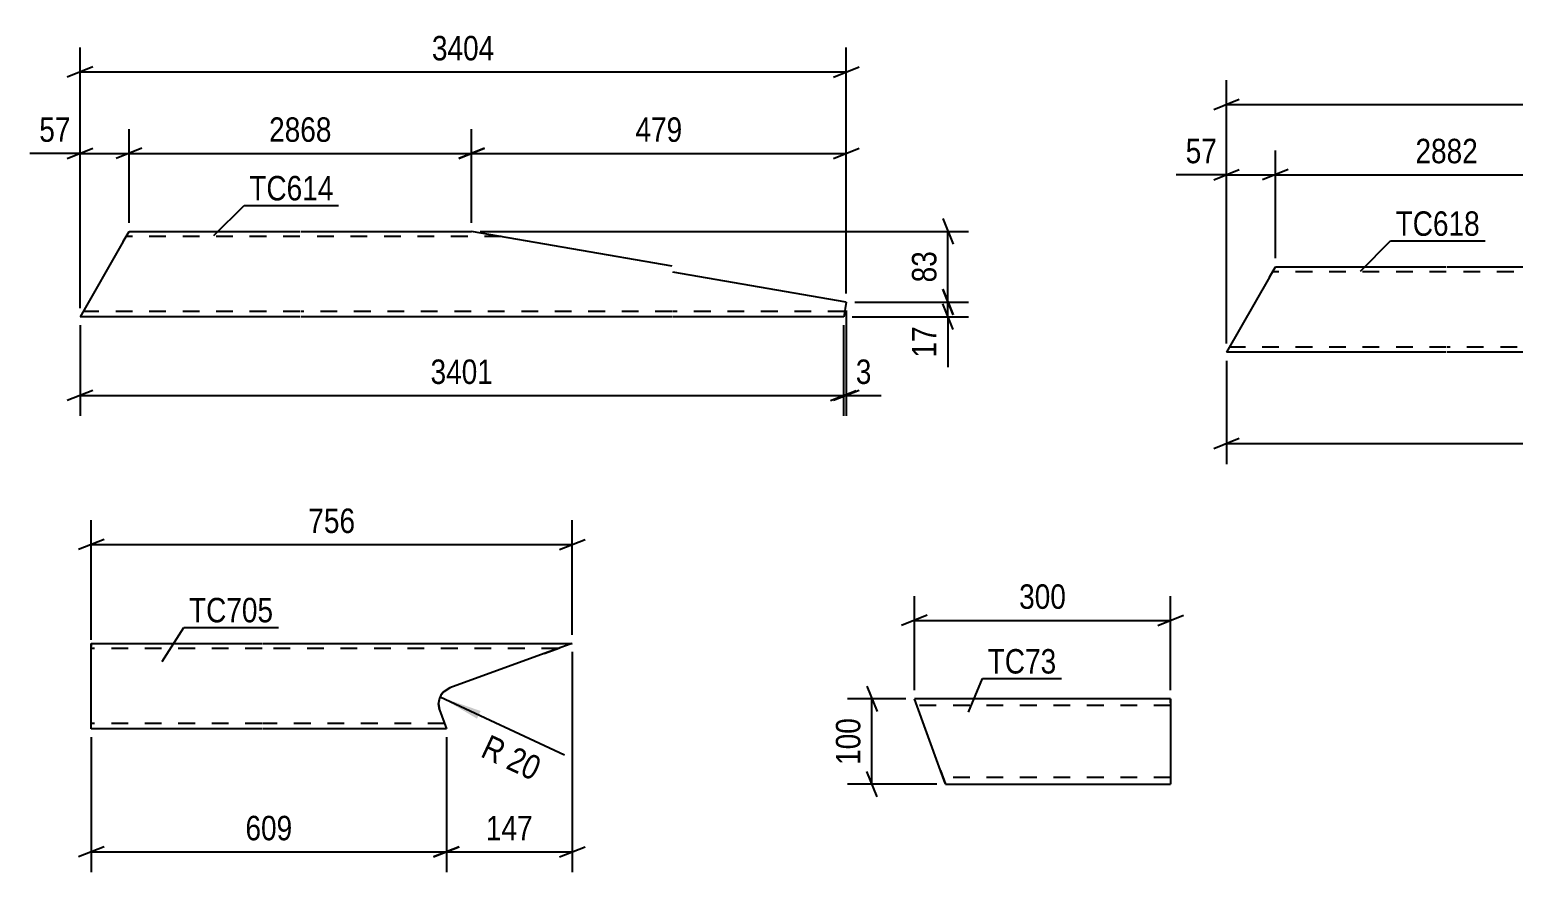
# Model space of a CAD drawing. Header units: millimetres. Extents: x 0 to 1189, y 0 to 841.
# Drawn here: x 872.4 to 1046.1, y 238.7 to 337.4 of the extents above; entities that cross this region are included whole.
import ezdxf

# ---------------------------------------------------------------- set-up
doc = ezdxf.new("R2010")
doc.units = ezdxf.units.MM
doc.linetypes.add('DXK_LINE_DOT2', pattern=[3.9198, 1.9599, -1.9599])
doc.styles.add('Arial Narrow', font='ARIALN.TTF', dxfattribs={"height": 0.2})

# ---------------------------------------------------------------- blocks, each defined once
blk = doc.blocks.new('Part-814734972-35260 - 35259')
at = {"color": 2, "linetype": 'Continuous'}
for p, q in [((883.38, 312.56), (884.06, 313.76)), ((884.06, 313.76), (904.06, 313.76)), ((904.16, 313.76), (924.16, 313.76)), ((947.63, 309.7), (924.16, 313.76)), ((883.38, 312.56), (878.33, 303.76)), ((968.03, 305.48), (947.73, 308.99)), ((968.03, 305.48), (967.73, 303.76)), ((904.06, 303.76), (878.33, 303.76)), ((947.63, 303.76), (904.16, 303.76)), ((967.73, 303.76), (947.73, 303.76))]:
    blk.add_line(p, q, dxfattribs=at)
at = {"color": 7, "linetype": 'DXK_LINE_DOT2'}
for p, q in [((904.06, 313.16), (883.72, 313.16)), ((883.86, 313.41), (884.06, 313.76)), ((927.63, 313.16), (904.16, 313.16)), ((904.06, 304.36), (878.68, 304.36)), ((947.63, 304.36), (904.16, 304.36)), ((967.84, 304.36), (947.73, 304.36))]:
    blk.add_line(p, q, dxfattribs=at)
blk = doc.blocks.new('Part-814734972-35269 - 35268')
at = {"color": 2, "linetype": 'Continuous'}
for p, q in [((879.63, 264.3), (879.63, 265.5)), ((879.63, 265.5), (899.63, 265.5)), ((879.63, 256.7), (879.63, 264.3)), ((899.73, 265.5), (935.95, 265.5)), ((932.65, 264.3), (921.61, 260.28)), ((935.7, 265.4), (932.65, 264.3)), ((935.95, 265.5), (935.7, 265.4)), ((920.94, 259.87), (921.61, 260.28)), ((920.42, 257.71), (920.3, 258.48)), ((920.42, 257.71), (921.22, 255.5)), ((879.63, 255.59), (879.63, 256.7)), ((879.63, 255.5), (879.63, 255.59)), ((899.63, 255.5), (879.63, 255.5)), ((921.22, 255.5), (899.73, 255.5))]:
    blk.add_line(p, q, dxfattribs=at)
at = {"color": 7, "linetype": 'DXK_LINE_DOT2'}
for p, q in [((879.63, 265.5), (879.63, 265.4)), ((879.63, 265.4), (879.63, 265.14)), ((899.63, 264.9), (879.63, 264.9)), ((934.3, 264.9), (899.73, 264.9)), ((932.65, 264.3), (934.98, 265.14)), ((921.61, 260.28), (920.94, 259.87)), ((921.61, 260.28), (920.94, 259.87)), ((920.94, 259.87), (921.61, 260.28)), ((920.3, 258.48), (920.42, 257.71)), ((920.3, 258.48), (920.42, 257.71)), ((920.42, 257.71), (920.3, 258.48)), ((879.63, 255.85), (879.63, 256.7)), ((899.63, 256.1), (879.63, 256.1)), ((921.01, 256.1), (899.73, 256.1))]:
    blk.add_line(p, q, dxfattribs=at)
at = {"color": 2, "linetype": 'Continuous'}
blk.add_arc((922.3, 258.4), 2, 132.5013, 177.5013, dxfattribs=at)
at = {"color": 7, "linetype": 'DXK_LINE_DOT2'}
blk.add_arc((922.3, 258.4), 2, 132.5013, 177.5013, dxfattribs=at)
blk.add_arc((922.3, 258.4), 2, 132.5013, 177.5013, dxfattribs=at)
blk.add_arc((922.3, 258.4), 2, 132.5013, 177.5013, dxfattribs=at)
blk = doc.blocks.new('Part-814734972-35286 - 35285')
at = {"color": 2, "linetype": 'Continuous'}
for p, q in [((1017.59, 308.41), (1018.28, 309.61)), ((1018.28, 309.61), (1038.28, 309.61)), ((1038.38, 309.61), (1058.38, 309.61)), ((1081.85, 305.55), (1058.38, 309.61)), ((1017.59, 308.41), (1012.55, 299.61)), ((1102.28, 301.54), (1081.95, 305.06)), ((1102.28, 301.54), (1101.95, 299.61)), ((1038.28, 299.61), (1012.55, 299.61)), ((1081.85, 299.61), (1038.38, 299.61)), ((1101.95, 299.61), (1081.95, 299.61))]:
    blk.add_line(p, q, dxfattribs=at)
at = {"color": 7, "linetype": 'DXK_LINE_DOT2'}
for p, q in [((1018.08, 309.25), (1018.28, 309.61)), ((1038.28, 309.01), (1017.94, 309.01)), ((1061.85, 309.01), (1038.38, 309.01)), ((1038.28, 300.21), (1012.89, 300.21)), ((1081.85, 300.21), (1038.38, 300.21)), ((1102.05, 300.21), (1081.95, 300.21))]:
    blk.add_line(p, q, dxfattribs=at)
blk = doc.blocks.new('Part-814734972-36538 - 36537')
at = {"color": 2, "linetype": 'Continuous'}
for p, q in [((979.07, 250.61), (976.01, 259.01)), ((1006.01, 259.01), (976.01, 259.01)), ((1006.01, 259.01), (1006.01, 249.01)), ((979.07, 250.61), (979.65, 249.01)), ((979.65, 249.01), (1006.01, 249.01))]:
    blk.add_line(p, q, dxfattribs=at)
at = {"color": 7, "linetype": 'DXK_LINE_DOT2'}
for p, q in [((1006.01, 258.54), (1006.01, 259.01)), ((1006.01, 258.21), (976.3, 258.21)), ((979.6, 249.13), (979.07, 250.61)), ((1006.01, 249.81), (979.36, 249.81))]:
    blk.add_line(p, q, dxfattribs=at)
blk = doc.blocks.new('StraightDimension-814734972-35655 - 35259')
at = {"color": 7, "linetype": 'Continuous'}
for p, q in [((884.06, 314.76), (884.06, 325.75)), ((924.16, 314.76), (924.16, 325.75)), ((885.56, 323.5), (882.56, 322.3)), ((922.66, 322.3), (925.66, 323.5)), ((884.06, 322.9), (924.16, 322.9))]:
    blk.add_line(p, q, dxfattribs=at)
at = {"color": 0}
blk.add_wipeout([(908.37, 323.65), (908.37, 327.85), (899.86, 327.85), (899.86, 323.65)], dxfattribs=at)
at = {"color": 3, "style": 'Arial Narrow'}
blk.add_text('2868', height=2.863, dxfattribs=at).set_placement((900.46, 324.25))
blk = doc.blocks.new('StraightDimension-814734972-35654 - 35259')
at = {"color": 7, "linetype": 'Continuous'}
for p, q in [((924.16, 314.76), (924.16, 325.75)), ((968.03, 306.48), (968.03, 325.75)), ((925.66, 323.5), (922.66, 322.3)), ((966.53, 322.3), (969.53, 323.5)), ((924.16, 322.9), (968.03, 322.9))]:
    blk.add_line(p, q, dxfattribs=at)
at = {"color": 0}
blk.add_wipeout([(949.44, 323.65), (949.44, 327.85), (942.75, 327.85), (942.75, 323.65)], dxfattribs=at)
at = {"color": 3, "style": 'Arial Narrow'}
blk.add_text('479', height=2.863, dxfattribs=at).set_placement((943.35, 324.25))
blk = doc.blocks.new('StraightDimension-814734972-35754 - 35259')
at = {"color": 7, "linetype": 'Continuous'}
for p, q in [((878.33, 302.76), (878.33, 292.14)), ((967.7, 302.76), (967.7, 292.14)), ((879.83, 295.14), (876.83, 293.94)), ((878.33, 294.54), (967.7, 294.54)), ((966.2, 293.94), (969.2, 295.14))]:
    blk.add_line(p, q, dxfattribs=at)
at = {"color": 0}
blk.add_wipeout([(927.27, 295.29), (927.27, 299.49), (918.76, 299.49), (918.76, 295.29)], dxfattribs=at)
at = {"color": 3, "style": 'Arial Narrow'}
blk.add_text('3401', height=2.863, dxfattribs=at).set_placement((919.36, 295.89))
blk = doc.blocks.new('StraightDimension-814734972-35656 - 35259')
at = {"color": 7, "linetype": 'Continuous'}
for p, q in [((878.33, 304.76), (878.33, 325.75)), ((884.06, 314.76), (884.06, 325.75)), ((876.83, 322.3), (879.83, 323.5)), ((885.56, 323.5), (882.56, 322.3)), ((878.33, 322.9), (884.06, 322.9))]:
    blk.add_line(p, q, dxfattribs=at)
at = {"color": 0}
blk.add_wipeout([(877.81, 323.65), (877.81, 327.85), (872.95, 327.85), (872.95, 323.65)], dxfattribs=at)
at = {"color": 7, "linetype": 'Continuous'}
blk.add_line((878.33, 322.9), (872.43, 322.9), dxfattribs=at)
blk.add_line((878.33, 322.9), (872.43, 322.9), dxfattribs=at)
at = {"color": 3, "style": 'Arial Narrow'}
blk.add_text('57', height=2.863, dxfattribs=at).set_placement((873.55, 324.25))
blk = doc.blocks.new('StraightDimension-814734972-35753 - 35259')
at = {"color": 7, "linetype": 'Continuous'}
for p, q in [((968.03, 304.48), (968.03, 292.14)), ((967.7, 302.76), (967.7, 292.14)), ((966.2, 293.94), (969.2, 295.14)), ((969.53, 295.14), (966.53, 293.94)), ((967.7, 294.54), (968.03, 294.54))]:
    blk.add_line(p, q, dxfattribs=at)
at = {"color": 0}
blk.add_wipeout([(971.58, 295.29), (971.58, 299.49), (968.55, 299.49), (968.55, 295.29)], dxfattribs=at)
at = {"color": 7, "linetype": 'Continuous'}
blk.add_line((968.03, 294.54), (972.11, 294.54), dxfattribs=at)
blk.add_line((968.03, 294.54), (972.11, 294.54), dxfattribs=at)
at = {"color": 3, "style": 'Arial Narrow'}
blk.add_text('3', height=2.86, dxfattribs=at).set_placement((969.15, 295.89))
blk = doc.blocks.new('StraightDimension-814734972-35780 - 35259')
at = {"color": 7, "linetype": 'Continuous'}
for p, q in [((979.33, 315.26), (980.53, 312.26)), ((925.16, 313.76), (982.33, 313.76)), ((979.93, 305.48), (979.93, 313.76)), ((980.53, 303.98), (979.33, 306.98)), ((969.03, 305.48), (982.33, 305.48))]:
    blk.add_line(p, q, dxfattribs=at)
at = {"color": 0}
blk.add_wipeout([(979.18, 312.05), (974.98, 312.05), (974.98, 307.19), (979.18, 307.19)], dxfattribs=at)
at = {"color": 3, "style": 'Arial Narrow'}
blk.add_text('83', height=2.863, rotation=90.0002, dxfattribs=at).set_placement((978.58, 307.79))
blk = doc.blocks.new('StraightDimension-814734972-35781 - 35259')
at = {"color": 7, "linetype": 'Continuous'}
for p, q in [((979.33, 306.98), (980.53, 303.98)), ((969.03, 305.48), (982.33, 305.48)), ((980.53, 302.26), (979.33, 305.26)), ((979.93, 303.76), (979.93, 305.48)), ((968.73, 303.76), (982.33, 303.76))]:
    blk.add_line(p, q, dxfattribs=at)
at = {"color": 0}
blk.add_wipeout([(979.18, 303.24), (974.98, 303.24), (974.98, 298.38), (979.18, 298.38)], dxfattribs=at)
at = {"color": 7, "linetype": 'Continuous'}
blk.add_line((979.93, 303.76), (979.93, 297.86), dxfattribs=at)
blk.add_line((979.93, 303.76), (979.93, 297.86), dxfattribs=at)
at = {"color": 3, "style": 'Arial Narrow'}
blk.add_text('17', height=2.863, rotation=90.0002, dxfattribs=at).set_placement((978.58, 298.98))
blk = doc.blocks.new('StraightDimension-814734972-35884 - 35259')
at = {"color": 7, "linetype": 'Continuous'}
for p, q in [((878.33, 304.76), (878.33, 335.29)), ((968.03, 306.48), (968.03, 335.29)), ((879.83, 333.04), (876.83, 331.84)), ((878.33, 332.44), (968.03, 332.44)), ((966.53, 331.84), (969.53, 333.04))]:
    blk.add_line(p, q, dxfattribs=at)
at = {"color": 0}
blk.add_wipeout([(927.44, 333.19), (927.44, 337.39), (918.92, 337.39), (918.92, 333.19)], dxfattribs=at)
at = {"color": 3, "style": 'Arial Narrow'}
blk.add_text('3404', height=2.863, dxfattribs=at).set_placement((919.52, 333.79))
blk = doc.blocks.new('StraightDimension-814734972-35981 - 35268')
at = {"color": 7, "linetype": 'Continuous'}
for p, q in [((879.63, 265.9), (879.63, 279.93)), ((935.95, 266.5), (935.95, 279.93)), ((881.13, 277.68), (878.13, 276.48)), ((879.63, 277.08), (935.95, 277.08)), ((934.45, 276.48), (937.45, 277.68))]:
    blk.add_line(p, q, dxfattribs=at)
at = {"color": 0}
blk.add_wipeout([(911.13, 277.83), (911.13, 282.03), (904.45, 282.03), (904.45, 277.83)], dxfattribs=at)
at = {"color": 3, "style": 'Arial Narrow'}
blk.add_text('756', height=2.863, dxfattribs=at).set_placement((905.05, 278.43))
blk = doc.blocks.new('StraightDimension-814734972-36006 - 35268')
at = {"color": 7, "linetype": 'Continuous'}
for p, q in [((935.95, 264.5), (935.95, 238.69)), ((921.22, 254.5), (921.22, 238.69)), ((922.72, 241.69), (919.72, 240.49)), ((934.45, 240.49), (937.45, 241.69)), ((921.22, 241.09), (935.95, 241.09))]:
    blk.add_line(p, q, dxfattribs=at)
at = {"color": 0}
blk.add_wipeout([(931.93, 241.84), (931.93, 246.04), (925.24, 246.04), (925.24, 241.84)], dxfattribs=at)
at = {"color": 3, "style": 'Arial Narrow'}
blk.add_text('147', height=2.863, dxfattribs=at).set_placement((925.84, 242.44))
blk = doc.blocks.new('StraightDimension-814734972-36007 - 35268')
at = {"color": 7, "linetype": 'Continuous'}
for p, q in [((879.63, 254.5), (879.63, 238.69)), ((921.22, 254.5), (921.22, 238.69)), ((881.13, 241.69), (878.13, 240.49)), ((919.72, 240.49), (922.72, 241.69)), ((879.63, 241.09), (921.22, 241.09))]:
    blk.add_line(p, q, dxfattribs=at)
at = {"color": 0}
blk.add_wipeout([(903.77, 241.84), (903.77, 246.04), (897.09, 246.04), (897.09, 241.84)], dxfattribs=at)
at = {"color": 3, "style": 'Arial Narrow'}
blk.add_text('609', height=2.863, dxfattribs=at).set_placement((897.69, 242.44))
blk = doc.blocks.new('RadiusDimension-814734972-36041 - 35268')
at = {"linetype": 'Continuous'}
blk.add_hatch(color=7, dxfattribs=at).paths.add_polyline_path([(924.8, 256.68), (920.48, 259.24), (925.23, 257.58)])
at = {"color": 7, "linetype": 'Continuous'}
blk.add_line((920.48, 259.24), (935.05, 252.45), dxfattribs=at)
blk.add_arc((922.3, 258.4), 2, 132.5013, 177.5013, dxfattribs=at)
at = {"color": 0}
blk.add_wipeout([(931.66, 248.57), (933.44, 252.38), (926.06, 255.82), (924.28, 252.01)], dxfattribs=at)
at = {"color": 3, "style": 'Arial Narrow'}
blk.add_text('R 20', height=2.863, rotation=-24.9981, dxfattribs=at).set_placement((925.08, 252.3))
blk = doc.blocks.new('StraightDimension-814734972-36494 - 35285')
at = {"color": 7, "linetype": 'Continuous'}
for p, q in [((1012.55, 300.61), (1012.55, 331.46)), ((1102.28, 302.54), (1102.28, 331.46)), ((1014.05, 329.21), (1011.05, 328.01)), ((1012.55, 328.61), (1102.28, 328.61)), ((1100.78, 328.01), (1103.78, 329.21))]:
    blk.add_line(p, q, dxfattribs=at)
at = {"color": 0}
blk.add_wipeout([(1061.67, 329.36), (1061.67, 333.56), (1053.16, 333.56), (1053.16, 329.36)], dxfattribs=at)
at = {"color": 3, "style": 'Arial Narrow'}
blk.add_text('3405', height=2.863, dxfattribs=at).set_placement((1053.76, 329.96))
blk = doc.blocks.new('StraightDimension-814734972-36287 - 35285')
at = {"color": 7, "linetype": 'Continuous'}
for p, q in [((1018.28, 310.61), (1018.28, 323.24)), ((1058.38, 310.61), (1058.38, 323.24)), ((1019.78, 320.99), (1016.78, 319.79)), ((1018.28, 320.39), (1058.38, 320.39)), ((1056.88, 319.79), (1059.88, 320.99))]:
    blk.add_line(p, q, dxfattribs=at)
at = {"color": 0}
blk.add_wipeout([(1042.58, 321.14), (1042.58, 325.34), (1034.07, 325.34), (1034.07, 321.14)], dxfattribs=at)
at = {"color": 3, "style": 'Arial Narrow'}
blk.add_text('2882', height=2.863, dxfattribs=at).set_placement((1034.67, 321.74))
blk = doc.blocks.new('StraightDimension-814734972-36288 - 35285')
at = {"color": 7, "linetype": 'Continuous'}
for p, q in [((1012.55, 300.61), (1012.55, 323.24)), ((1018.28, 310.61), (1018.28, 323.24)), ((1011.05, 319.79), (1014.05, 320.99)), ((1012.55, 320.39), (1018.28, 320.39)), ((1019.78, 320.99), (1016.78, 319.79))]:
    blk.add_line(p, q, dxfattribs=at)
at = {"color": 0}
blk.add_wipeout([(1012.03, 321.14), (1012.03, 325.34), (1007.17, 325.34), (1007.17, 321.14)], dxfattribs=at)
at = {"color": 7, "linetype": 'Continuous'}
blk.add_line((1012.55, 320.39), (1006.64, 320.39), dxfattribs=at)
blk.add_line((1012.55, 320.39), (1006.64, 320.39), dxfattribs=at)
at = {"color": 3, "style": 'Arial Narrow'}
blk.add_text('57', height=2.863, dxfattribs=at).set_placement((1007.77, 321.74))
blk = doc.blocks.new('StraightDimension-814734972-36509 - 35285')
at = {"color": 7, "linetype": 'Continuous'}
for p, q in [((1012.55, 298.61), (1012.55, 286.5)), ((1101.95, 298.61), (1101.95, 286.5)), ((1014.05, 289.5), (1011.05, 288.3)), ((1012.55, 288.9), (1101.95, 288.9)), ((1100.45, 288.3), (1103.45, 289.5))]:
    blk.add_line(p, q, dxfattribs=at)
at = {"color": 0}
blk.add_wipeout([(1061.5, 289.65), (1061.5, 293.85), (1052.99, 293.85), (1052.99, 289.65)], dxfattribs=at)
at = {"color": 3, "style": 'Arial Narrow'}
blk.add_text('3402', height=2.863, dxfattribs=at).set_placement((1053.59, 290.25))
blk = doc.blocks.new('StraightDimension-814734972-36594 - 36537')
at = {"color": 7, "linetype": 'Continuous'}
for p, q in [((975.01, 259.01), (968.18, 259.01)), ((970.43, 260.51), (971.63, 257.51)), ((971.03, 249.01), (971.03, 259.01)), ((971.63, 247.51), (970.43, 250.51)), ((978.65, 249.01), (968.18, 249.01))]:
    blk.add_line(p, q, dxfattribs=at)
at = {"color": 0}
blk.add_wipeout([(970.28, 257.36), (966.08, 257.36), (966.08, 250.67), (970.28, 250.67)], dxfattribs=at)
at = {"color": 3, "style": 'Arial Narrow'}
blk.add_text('100', height=2.863, rotation=90.0002, dxfattribs=at).set_placement((969.68, 251.27))
blk = doc.blocks.new('StraightDimension-814734972-36612 - 36537')
at = {"color": 7, "linetype": 'Continuous'}
for p, q in [((976.01, 260.01), (976.01, 271.05)), ((1006.01, 260.01), (1006.01, 271.05)), ((977.51, 268.8), (974.51, 267.6)), ((976.01, 268.2), (1006.01, 268.2)), ((1004.51, 267.6), (1007.51, 268.8))]:
    blk.add_line(p, q, dxfattribs=at)
at = {"color": 0}
blk.add_wipeout([(994.35, 268.95), (994.35, 273.15), (987.67, 273.15), (987.67, 268.95)], dxfattribs=at)
at = {"color": 3, "style": 'Arial Narrow'}
blk.add_text('300', height=2.863, dxfattribs=at).set_placement((988.27, 269.55))
blk = doc.blocks.new('Mark-814734972-35304 - 35259')
at = {"color": 0}
blk.add_wipeout([(908, 317.39), (908, 320.39), (898.14, 320.39), (898.14, 317.39)], dxfattribs=at)
blk.add_wipeout([(908, 317.39), (908, 320.39), (898.14, 320.39), (898.14, 317.39)], dxfattribs=at)
at = {"color": 30, "linetype": 'Continuous'}
for p, q in [((894, 313.26), (897.54, 316.79)), ((897.54, 316.79), (908.6, 316.79))]:
    blk.add_line(p, q, dxfattribs=at)
at = {"color": 3, "style": 'Arial Narrow'}
blk.add_text('TC614', height=2.863, dxfattribs=at).set_placement((898.14, 317.39))
blk = doc.blocks.new('Mark-814734972-35301 - 35268')
at = {"color": 0}
blk.add_wipeout([(900.94, 267.97), (900.94, 270.97), (891.08, 270.97), (891.08, 267.97)], dxfattribs=at)
blk.add_wipeout([(900.94, 267.97), (900.94, 270.97), (891.08, 270.97), (891.08, 267.97)], dxfattribs=at)
at = {"color": 30, "linetype": 'Continuous'}
for p, q in [((887.94, 263.38), (890.48, 267.37)), ((890.48, 267.37), (901.54, 267.37))]:
    blk.add_line(p, q, dxfattribs=at)
at = {"color": 3, "style": 'Arial Narrow'}
blk.add_text('TC705', height=2.863, dxfattribs=at).set_placement((891.08, 267.97))
blk = doc.blocks.new('Mark-814734972-35295 - 35285')
at = {"color": 0}
blk.add_wipeout([(1042.22, 313.24), (1042.22, 316.24), (1032.35, 316.24), (1032.35, 313.24)], dxfattribs=at)
blk.add_wipeout([(1042.22, 313.24), (1042.22, 316.24), (1032.35, 316.24), (1032.35, 313.24)], dxfattribs=at)
at = {"color": 30, "linetype": 'Continuous'}
for p, q in [((1028.22, 309.1), (1031.75, 312.64)), ((1031.75, 312.64), (1042.82, 312.64))]:
    blk.add_line(p, q, dxfattribs=at)
at = {"color": 3, "style": 'Arial Narrow'}
blk.add_text('TC618', height=2.863, dxfattribs=at).set_placement((1032.35, 313.24))
blk = doc.blocks.new('Mark-814734972-36551 - 36537')
at = {"color": 0}
blk.add_wipeout([(992.62, 261.97), (992.62, 264.97), (984.59, 264.97), (984.59, 261.97)], dxfattribs=at)
blk.add_wipeout([(992.62, 261.97), (992.62, 264.97), (984.59, 264.97), (984.59, 261.97)], dxfattribs=at)
at = {"color": 30, "linetype": 'Continuous'}
for p, q in [((982.34, 257.46), (983.99, 261.37)), ((983.99, 261.37), (993.22, 261.37))]:
    blk.add_line(p, q, dxfattribs=at)
at = {"color": 3, "style": 'Arial Narrow'}
blk.add_text('TC73', height=2.863, dxfattribs=at).set_placement((984.59, 261.97))

msp = doc.modelspace()

# ---------------------------------------------------------------- block references
for name in ['StraightDimension-814734972-35655 - 35259', 'Part-814734972-35260 - 35259', 'Part-814734972-35286 - 35285', 'StraightDimension-814734972-35754 - 35259', 'StraightDimension-814734972-36509 - 35285', 'Part-814734972-35269 - 35268', 'Part-814734972-36538 - 36537']:
    msp.add_blockref(name, (0, 0))

# ---------------------------------------------------------------- next in the draw order: block references
for name in ['StraightDimension-814734972-36494 - 35285', 'StraightDimension-814734972-35656 - 35259', 'StraightDimension-814734972-35654 - 35259', 'StraightDimension-814734972-35753 - 35259', 'StraightDimension-814734972-35981 - 35268', 'StraightDimension-814734972-36006 - 35268', 'StraightDimension-814734972-36594 - 36537']:
    msp.add_blockref(name, (0, 0))

# ---------------------------------------------------------------- next in the draw order: block references
for name in ['StraightDimension-814734972-36287 - 35285', 'StraightDimension-814734972-35780 - 35259', 'StraightDimension-814734972-36612 - 36537', 'Mark-814734972-35301 - 35268', 'StraightDimension-814734972-36007 - 35268']:
    msp.add_blockref(name, (0, 0))

# ---------------------------------------------------------------- next in the draw order: block references
for name in ['StraightDimension-814734972-36288 - 35285', 'Mark-814734972-35295 - 35285', 'StraightDimension-814734972-35781 - 35259', 'Mark-814734972-36551 - 36537', 'RadiusDimension-814734972-36041 - 35268']:
    msp.add_blockref(name, (0, 0))

# ---------------------------------------------------------------- next in the draw order: block references
msp.add_blockref('StraightDimension-814734972-35884 - 35259', (0, 0))

# ---------------------------------------------------------------- next in the draw order: block references
msp.add_blockref('Mark-814734972-35304 - 35259', (0, 0))

doc.saveas('drawing.dxf')
